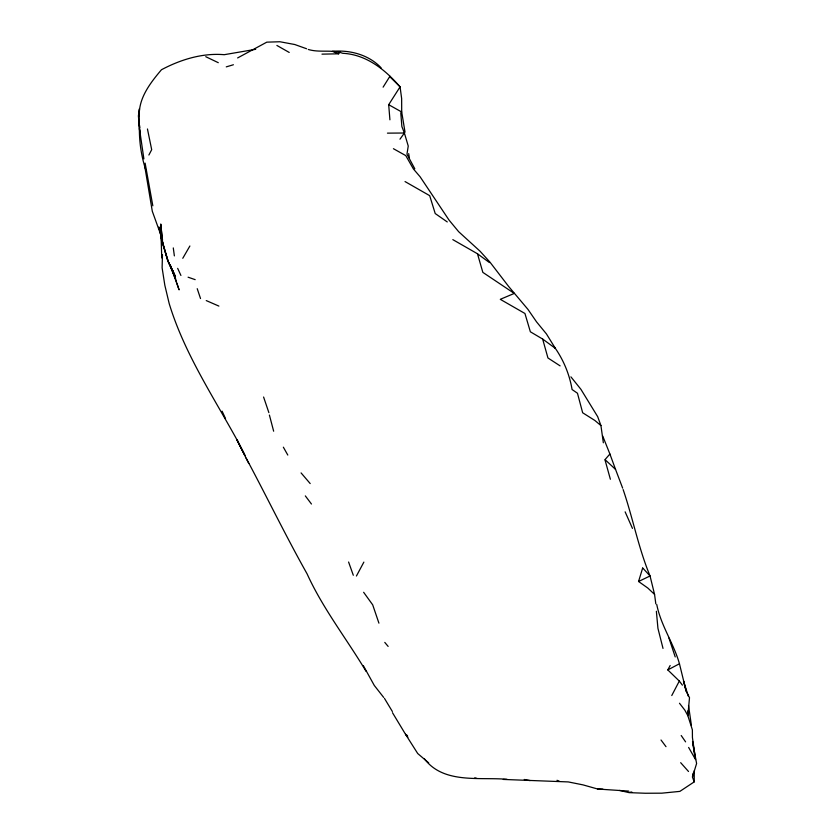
<?xml version="1.0" encoding="UTF-8"?>
<svg xmlns="http://www.w3.org/2000/svg" width="835" height="835" viewBox="0 0 835 835"><rect width="100%" height="100%" fill="white"/><g stroke="black" fill="none" stroke-linecap="round" stroke-linejoin="round"><path stroke-width="1.25" d="M161.019 234.583L161.75 257.921M619.497 790.421L629.12 792.645L645.257 793.25L661.769 793.177L679.878 791.382L694.198 781.894L694.282 770.653M139.278 116.034C138.526 98.008 150.425 82.801 161.458 69.743C180.548 59.598 202.352 52.824 224.25 54.692L255.708 49.296M688.071 710.606L687.852 715.689L692.372 729.821L692.434 737.576L695.534 759.589M162.449 254.717L162.115 267.837L164.829 285.246L169.192 303.585C184.232 352.965 212.894 396.02 237.526 440.817L237.871 441.444M694.198 781.894L692.466 777.061L693.092 773.252M655.819 603.862L654.557 594.384L647.814 588.049L638.566 581.494L642.616 568.165M692.466 777.061L696.599 763.514L692.549 741.501L695.137 758.827L688.625 747.429M671.768 695.534L679.314 681.068L667.802 669.91L670.15 665.516M148.891 155.018L151.688 149.684L147.451 128.976M393.421 148.703L405.779 155.613L413.388 168.931L420.078 176.738L449.032 220.075L458.645 231.681L480.041 251.199L490.009 262.2L508.619 286.436L527.97 309.409L536.529 321.84L546.424 333.906L555.327 348.331C563.834 360.657 569.564 374.779 572.09 389.538L577.465 393.243L582.653 412.761L594.854 420.464L600.929 425.558L603.35 442.79M356.43 576.014L363.862 562.112M182.781 258.297L189.889 245.991M389.914 119.812L388.692 104.699L400.08 86.85C385.279 69.702 366.304 54.473 342.747 53.294C331.923 49.286 319.502 52.918 308.282 49.463M383.108 87.164L389.945 76.236M321.976 54.15L338.645 53.805L339.855 51.895M399.975 139.195L404.39 133.016L401.875 126.565L400.79 112.923L401.698 111.984L401.645 98.561L400.08 86.85L389.684 76.58M602.713 436.016L609.905 454.021L605.031 459.615L615.552 469.416L622.659 488.162M667.802 669.91L679.45 663.762C673.73 643.399 660.84 625.561 656.769 604.54M237.62 57.939L266.803 42.157L279.913 41.75L294.745 44.516L306.602 48.754M638.566 581.494L650.047 575.962C638.441 548.01 632.909 518.159 623.14 489.571M226.264 66.873L233.403 64.754M629.34 792.332L631.834 792.008M424.284 758.66C443.416 784.18 479.217 776.915 507.002 779.295M387.44 133.141L404.39 133.016L408.242 146.041L406.969 154.214L414.818 168.816M503.255 779.431L568.291 781.925L583.007 784.879L597.714 789.033L628.713 791.1M597.714 789.033L602.901 789.159M524.255 779.472L530.1 780.589M474.76 777.855L476.858 778.418M188.094 277.199L195.171 279.652M557.008 780.308L559.126 781.111M338.645 53.805L332.455 51.342C349.928 49.745 368.851 54.755 381.115 67.812M206.245 300.579L218.885 306.09M205.744 56.686L218.279 62.688M405.038 181.571L429.691 195.661L435.212 213.541L447.268 221.943M452.82 239.624L477.474 253.767L489.446 262.576M388.692 104.699L401.698 111.984L405.038 132.212M276.886 45.445L289.223 52.448M554.857 347.506L555.327 348.331L542.646 339.052L530.361 331.787L524.933 313.48L500.28 299.327L514.287 293.419L482.839 272.377L477.474 253.767M560.108 365.876L547.948 357.975L542.646 339.052M407.532 735.645L405.507 734.268L392.471 712.683M642.658 567.925L650.047 575.962L654.557 594.384M428.679 762.856L417.719 753.535L405.507 734.268L407.897 737.211M392.366 711.503L384.455 698.373M688.51 771.488L680.671 762.679M301.08 472.913L310.192 483.569M384.778 642.407L388.139 646.405M679.492 703.247L684.815 710.115L687.852 715.689L689.501 697.674L686.151 691.14L683.489 681.277M383.662 697.413L374.278 685.441L363.34 665.662M570.91 376.856L580.909 389.308L597.683 416.665L600.929 425.558M679.314 681.068L682.404 685.17M305.328 495.906L311.455 504.016M661.017 739.998L665.996 746.667M681.203 735.52L685.587 741.856M363.632 592.286L372.692 604.832L378.923 623.16M366.106 671.403C346.619 638.765 322.915 608.673 307.103 573.885C285.706 535.851 266.751 496.606 246.148 458.133M283.357 447.184L287.793 455.054M668.981 638.117L675.223 656.926M237.39 440.901L248.778 463.477M245.219 455.67L236.879 439.627L244.488 454.616M177.667 268.359L180.924 275.466M222.11 411.175L225.513 418.596M625.133 511.845L632.46 528.398M609.905 454.021L615.552 469.416M348.592 562.018L353.309 575.263M162.564 239.718L152.304 211.265L144.716 166.082M263.589 397.022L268.87 412.626M197.227 288.68L200.525 298.544M176.843 283.013L179.097 289.87L170.277 265.165L175.538 278.848L168.326 261.908L162.762 244.279L158.932 227.016L160.696 232.861M172.939 270.644L174.066 274.089M683.562 681.13L688.332 696.233M174.442 275.226L176.467 281.865M679.45 663.762L686.151 691.14M605.031 459.981L610.375 479.248M145.77 169.881C141.407 156.542 139.299 142.555 139.382 128.538L140.217 136.658L138.401 115.908L139.455 108.78L138.829 124.3L143.881 158.9M269.402 415.058L273.65 431.204M663.011 648.409L657.938 628.348L656.373 611.272M145.113 163.117L152.826 205.817M159.777 228.8L161.959 240.303L161.124 234.551M408.68 153.63L409.432 158.316M688.51 705.491L691.422 725.427M173.283 247.911L174.369 255.896M139.581 125.459L139.883 127.713M160.998 235.126L161.948 244.164L161.698 240.49M161.364 235.606L161.531 238.048M175.486 276.636L167.365 259.654L162.658 242.609L168.326 261.908L175.486 276.636M162.762 244.279L160.8 224.218L162.762 244.279"/></g></svg>
